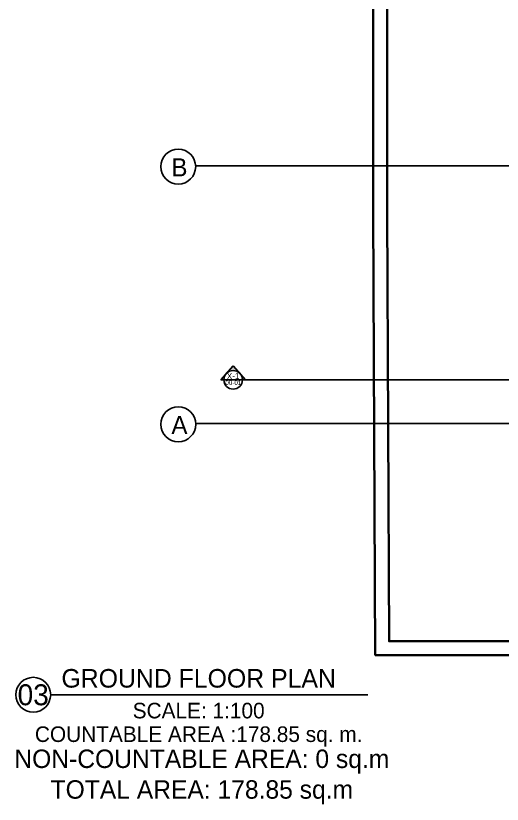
# Model space of a CAD drawing. Header units: millimetres. Extents: x 173236 to 801264, y -94969 to 615039.
# Drawn here: x 626948 to 635009, y 187934 to 201001 of the extents above; entities that cross this region are included whole.
import ezdxf
from ezdxf.enums import TextEntityAlignment as Align

# ---------------------------------------------------------------- set-up
doc = ezdxf.new("R2010")
doc.units = ezdxf.units.MM
doc.header["$MEASUREMENT"] = 0
doc.layers.add('00-Def-points', color=7, linetype='Continuous', plot=False)
doc.layers.add('Boundary', color=6, linetype='Continuous', lineweight=30)
for name, color, linetype in [('VOX-A-ANNO-GRID', 253, 'Continuous'), ('VOX-A-ANNO-GRID-LINE', 254, 'Continuous'), ('VOX-A-ANNO-SECT', 200, 'Continuous'), ('VOX-A-ANNO-SECT-LINE', 201, 'Continuous'), ('VOX-A-ANNO-TEXT', 30, 'Continuous')]:
    doc.layers.add(name, color=color, linetype=linetype)
doc.styles.add('1.5 mm Rotis Annotative', font='', dxfattribs={"height": 1.5})
doc.styles.add('2 mm Rotis Annotative', font='', dxfattribs={"height": 2})
doc.styles.add('2.5 mm Rotis Annotative (IM)', font='', dxfattribs={"height": 0.1})
doc.styles.add('3 mm Rotis Annotative (IM)', font='', dxfattribs={"height": 0.12})
doc.styles.add('3.5 mm Rotis Annotative (IM)', font='', dxfattribs={"height": 0.138})
doc.styles.get('1.5 mm Rotis Annotative').set_extended_font_data('Rotis Sans Serif')
doc.styles.get('2 mm Rotis Annotative').set_extended_font_data('Rotis Sans Serif')
doc.styles.get('2.5 mm Rotis Annotative (IM)').set_extended_font_data('Rotis Sans Serif')
doc.styles.get('3 mm Rotis Annotative (IM)').set_extended_font_data('Rotis Sans Serif')
doc.styles.get('3.5 mm Rotis Annotative (IM)').set_extended_font_data('Rotis Sans Serif')

# ---------------------------------------------------------------- blocks, each defined once
blk = doc.blocks.new('*U31')
at = {"layer": 'VOX-A-ANNO-TEXT'}
blk.add_line((-0.2277, 0), (1.8425, 0), dxfattribs=at)
blk.add_circle((-0.3416, 0), 0.1139, dxfattribs=at)
for tag, height, style, p in [('DRAWING_NAME', 0.1211, '3 mm Rotis Annotative (IM)', (0.7378, 0.1074)), ('DRAWING_NUMBER', 0.1367, '3.5 mm Rotis Annotative (IM)', (-0.3416, 0)), ('DRAWING_SCALE', 0.1016, '2.5 mm Rotis Annotative (IM)', (0.7378, -0.1031)), ('DRAWING_AREA', 0.1016, '2.5 mm Rotis Annotative (IM)', (0.7378, -0.2571))]:
    blk.add_attdef(tag, text='', height=height, dxfattribs=dict(at, style=style)).set_placement(p, align=Align.MIDDLE_CENTER)
blk = doc.blocks.new('SECTION LINE')
at = {"layer": 'VOX-A-ANNO-SECT'}
h = blk.add_hatch(color=256, dxfattribs=at)
h.dxf.hatch_style = 1
h.paths.add_polyline_path([(123707, 22515, -0.174767), (123743, 22417), (123793, 22417)])
h.paths.add_polyline_path([(123589, 22651), (123474, 22518, -0.446281), (123703, 22520)])
h.paths.add_polyline_path([(123472, 22516), (123385, 22417), (123435, 22417, -0.178515)])
for p, q in [((123385, 22417), (123589, 22651)), ((123793, 22417), (123589, 22651)), ((123385, 22417), (123793, 22417))]:
    blk.add_line(p, q, dxfattribs=at)
blk.add_circle((123589, 22417), 154, dxfattribs=at)
at = {"layer": 'VOX-A-ANNO-SECT-LINE'}
for p, q in [((123435, 22417), (123385, 22417)), ((151757, 22417), (123743, 22417))]:
    blk.add_line(p, q, dxfattribs=at)
at = {"layer": 'VOX-A-ANNO-SECT', "style": '2 mm Rotis Annotative'}
for p in [(123589, 22429), (151603, 22429)]:
    blk.add_attdef('00', text='', height=100, dxfattribs=at).set_placement(p, align=Align.CENTER)
at = {"layer": 'VOX-A-ANNO-SECT', "style": '1.5 mm Rotis Annotative'}
for p in [(123460, 22332), (151475, 22332)]:
    blk.add_attdef('00-01', p, '', height=75, dxfattribs=at)
blk = doc.blocks.new('VOX-A-GRID-TAG')
at = {"layer": 'VOX-A-ANNO-GRID'}
blk.add_circle((0, 0), 1.447, dxfattribs=at)
at = {"layer": 'VOX-A-ANNO-GRID', "style": '1.5 mm Rotis Annotative'}
blk.add_attdef('O1', text='', height=1.5, dxfattribs=at).set_placement((0.097, -0.81), align=Align.CENTER)
blk = doc.blocks.new('dd')
at = {"layer": 'VOX-A-ANNO-GRID-LINE', "transparency": 33554610}
for p, q in [((725746, 152576), (698005, 152576)), ((725747, 148306), (698006, 148306))]:
    blk.add_line(p, q, dxfattribs=at)
at = {"xscale": 199.8152530431017, "yscale": 199.8152530431017, "zscale": 199.8152530431017}
for p, values in [((697716, 152564), {'O1': 'B'}), ((697717, 148294), {'O1': 'A'})]:
    blk.add_blockref('VOX-A-GRID-TAG', p, dxfattribs=at).add_auto_attribs(values)

msp = doc.modelspace()

# ---------------------------------------------------------------- linework, layer by layer
at = {"layer": 'Boundary'}
for points in [[(628399.4, 207705.6), (628433.6, 207282), (630890.1, 207320.2), (632786.1, 207448), (632870.1, 206268.6), (632871.8, 197751), (632904.3, 190406.2), (638262.5, 190406.2), (641157.4, 190349.5), (644727.7, 190404.5), (645776.3, 190434)], [(628628.7, 207724.1), (628645.5, 207515.4), (630880.6, 207550.1), (632999.3, 207692.8), (633100.1, 206276.8), (633101.8, 197751.5), (633133.3, 190636.2), (638264.7, 190636.2), (641157.9, 190579.5), (644722.7, 190634.5), (645766.1, 190663.8)]]:
    msp.add_lwpolyline(points, dxfattribs=at)

# ---------------------------------------------------------------- block references
at = {"layer": '00-Def-points'}
ref = msp.add_blockref('SECTION LINE', (506960.6, 172550.7), dxfattribs=at)
ref.add_attrib('00', 'X-1', dxfattribs={"layer": 'VOX-A-ANNO-SECT', "height": 100, "style": '2 mm Rotis Annotative'}).set_placement((630549.5, 194979.6), align=Align.CENTER)
ref.add_attrib('00-01', '00-01', (630420.7, 194883.1), dxfattribs={"layer": 'VOX-A-ANNO-SECT', "height": 75, "style": '1.5 mm Rotis Annotative'})
at = {"layer": 'VOX-A-ANNO-GRID-LINE'}
msp.add_blockref('dd', (-68075.9, 45936.7), dxfattribs=at)
at = {"layer": 'VOX-A-ANNO-TEXT', "xscale": 2540, "yscale": 2540, "zscale": 2540}
msp.add_blockref('*U31', (628104.7, 189748.2), dxfattribs=at).add_auto_attribs({'DRAWING_AREA': 'COUNTABLE AREA :178.85 sq. m.', 'DRAWING_SCALE': 'SCALE: 1:100', 'DRAWING_NAME': 'GROUND FLOOR PLAN', 'DRAWING_NUMBER': '03'})

# ---------------------------------------------------------------- texts
at = {"layer": 'VOX-A-ANNO-TEXT', "insert": (626128, 188840.4), "char_height": 305.196, "width": 7806.055, "attachment_point": 1, "style": '2.5 mm Rotis Annotative (IM)'}
msp.add_mtext('\\pxqc;NON-COUNTABLE AREA: 0 sq.m\\PTOTAL AREA: 178.85 sq.m', dxfattribs=at)

doc.saveas('drawing.dxf')
